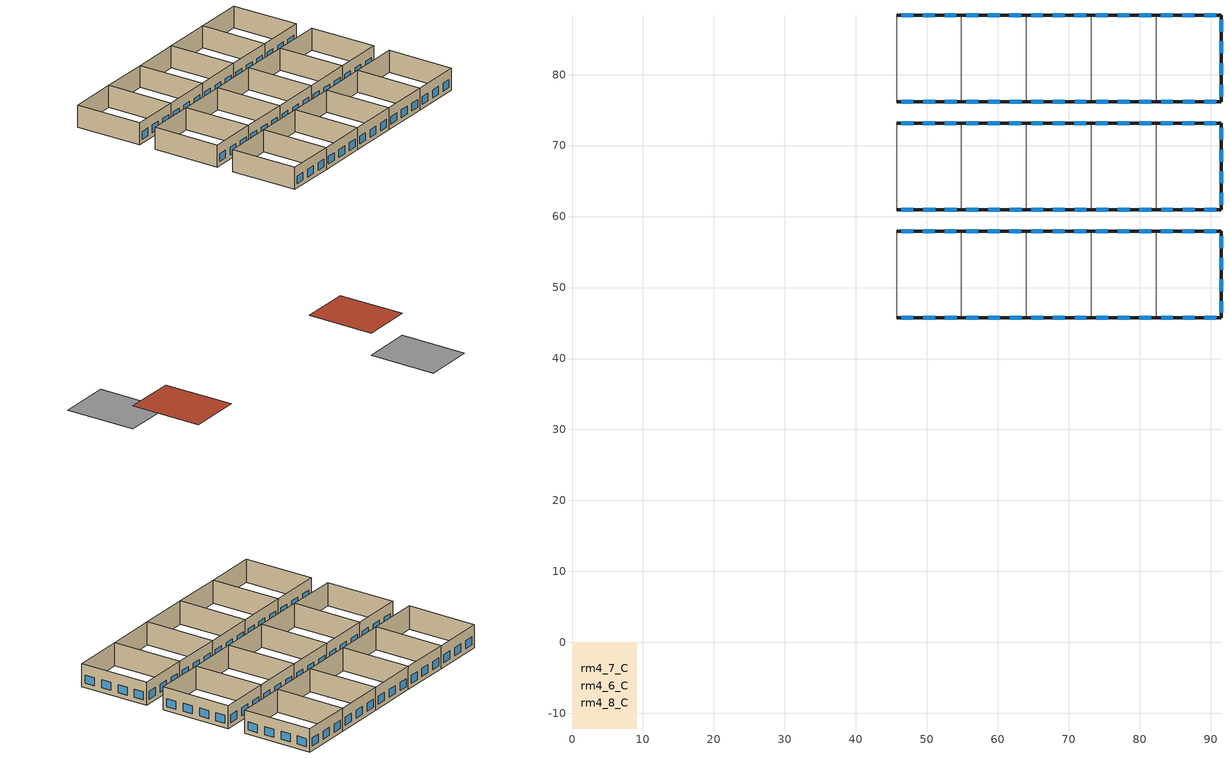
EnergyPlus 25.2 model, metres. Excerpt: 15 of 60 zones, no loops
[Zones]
rm4_6_C
 floor outside (SIMULATED_SL110): 0,-12.19 0,0 9.14,0 9.14,-12.19 z0
 wall outside (4_CONC_RADVA135): 54.86,57.91 45.72,57.91 / 45.72,45.72 54.86,45.72 z0:3.96
 wall to rm4_5_C (PARTITION115_rev): 45.72,57.91 45.72,45.72 z0:3.96
 wall to rm4_7_C (PARTITION115): 54.86,45.72 54.86,57.91 z0:3.96
 window (GT3): 54.16,57.91 52.49,57.91 / 51.12,57.91 49.44,57.91 / 48.07,57.91 46.39,57.91 / 46.42,45.72 48.1,45.72 / 49.47,45.72 51.15,45.72 / 52.52,45.72 54.19,45.72 z0.76:2.13
 roof outside (CONC_4_IN_NO96): 0,12.19 0,0 9.14,0 9.14,12.19 z3.96
rm4_7_C
 floor outside (SIMULATED_SL110): 0,-12.19 0,0 9.14,0 9.14,-12.19 z0
 wall outside (4_CONC_RADVA135): 64.01,57.91 54.86,57.91 / 54.86,45.72 64.01,45.72 z0:3.96
 wall to rm4_8_C (PARTITION115): 64.01,45.72 64.01,57.91 z0:3.96
 window (GT3): 63.31,57.91 61.63,57.91 / 60.26,57.91 58.58,57.91 / 57.21,57.91 55.53,57.91 / 55.56,45.72 57.24,45.72 / 58.61,45.72 60.29,45.72 / 61.66,45.72 63.34,45.72 z0.76:2.13
 roof outside (CONC_4_IN_NO96): 0,12.19 0,0 9.14,0 9.14,12.19 z3.96
rm4_8_C
 floor outside (SIMULATED_SL110): 0,-12.19 0,0 9.14,0 9.14,-12.19 z0
 wall outside (4_CONC_RADVA135): 73.15,57.91 64.01,57.91 / 64.01,45.72 73.15,45.72 z0:3.96
 wall to rm4_9_C (PARTITION115): 73.15,45.72 73.15,57.91 z0:3.96
 window (GT3): 72.45,57.91 70.78,57.91 / 69.4,57.91 67.73,57.91 / 66.36,57.91 64.68,57.91 / 64.71,45.72 66.39,45.72 / 67.76,45.72 69.43,45.72 / 70.81,45.72 72.48,45.72 z0.76:2.13
 roof outside (CONC_4_IN_NO96): 0,12.19 0,0 9.14,0 9.14,12.19 z3.96
rm4_9_C
 floor outside (SIMULATED_SL110): 0,-12.19 0,0 9.14,0 9.14,-12.19 z0
 wall outside (4_CONC_RADVA135): 82.3,57.91 73.15,57.91 / 73.15,45.72 82.3,45.72 z0:3.96
 wall to rm4_10_C (PARTITION115): 82.3,45.72 82.3,57.91 z0:3.96
 window (GT3): 81.59,57.91 79.92,57.91 / 78.55,57.91 76.87,57.91 / 75.5,57.91 73.82,57.91 / 73.85,45.72 75.53,45.72 / 76.9,45.72 78.58,45.72 / 79.95,45.72 81.62,45.72 z0.76:2.13
 roof outside (CONC_4_IN_NO96): 0,12.19 0,0 9.14,0 9.14,12.19 z3.96
rm4_10_C
 floor outside (SIMULATED_SL110): 0,-12.19 0,0 9.14,0 9.14,-12.19 z0
 wall outside (4_CONC_RADVA135): 82.3,45.72 91.44,45.72 91.44,57.91 82.3,57.91 z0:3.96
 window (GT3): 90.74,57.91 89.06,57.91 / 87.69,57.91 86.02,57.91 / 84.64,57.91 82.97,57.91 / 91.44,46.42 91.44,48.1 / 91.44,49.47 91.44,51.15 / 91.44,52.52 91.44,54.19 / 91.44,55.56 91.44,57.24 / 83,45.72 84.67,45.72 / 86.05,45.72 87.72,45.72 / 89.09,45.72 90.77,45.72 z0.76:2.13
 roof outside (CONC_4_IN_NO96): 0,12.19 0,0 9.14,0 9.14,12.19 z3.96
rm5_6_C
 floor outside (SIMULATED_SL110): 0,-12.19 0,0 9.14,0 9.14,-12.19 z0
 wall outside (4_CONC_RADVA135): 54.86,73.15 45.72,73.15 / 45.72,60.96 54.86,60.96 z0:3.96
 wall to rm5_5_C (PARTITION115_rev): 45.72,73.15 45.72,60.96 z0:3.96
 wall to rm5_7_C (PARTITION115): 54.86,60.96 54.86,73.15 z0:3.96
 window (GT3): 54.16,73.15 52.49,73.15 / 51.12,73.15 49.44,73.15 / 48.07,73.15 46.39,73.15 / 46.42,60.96 48.1,60.96 / 49.47,60.96 51.15,60.96 / 52.52,60.96 54.19,60.96 z0.76:2.13
 roof outside (CONC_4_IN_NO96): 0,12.19 0,0 9.14,0 9.14,12.19 z3.96
rm5_7_C
 floor outside (SIMULATED_SL110): 0,-12.19 0,0 9.14,0 9.14,-12.19 z0
 wall outside (4_CONC_RADVA135): 64.01,73.15 54.86,73.15 / 54.86,60.96 64.01,60.96 z0:3.96
 wall to rm5_8_C (PARTITION115): 64.01,60.96 64.01,73.15 z0:3.96
 window (GT3): 63.31,73.15 61.63,73.15 / 60.26,73.15 58.58,73.15 / 57.21,73.15 55.53,73.15 / 55.56,60.96 57.24,60.96 / 58.61,60.96 60.29,60.96 / 61.66,60.96 63.34,60.96 z0.76:2.13
 roof outside (CONC_4_IN_NO96): 0,12.19 0,0 9.14,0 9.14,12.19 z3.96
rm5_8_C
 floor outside (SIMULATED_SL110): 0,-12.19 0,0 9.14,0 9.14,-12.19 z0
 wall outside (4_CONC_RADVA135): 73.15,73.15 64.01,73.15 / 64.01,60.96 73.15,60.96 z0:3.96
 wall to rm5_9_C (PARTITION115): 73.15,60.96 73.15,73.15 z0:3.96
 window (GT3): 72.45,73.15 70.78,73.15 / 69.4,73.15 67.73,73.15 / 66.36,73.15 64.68,73.15 / 64.71,60.96 66.39,60.96 / 67.76,60.96 69.43,60.96 / 70.81,60.96 72.48,60.96 z0.76:2.13
 roof outside (CONC_4_IN_NO96): 0,12.19 0,0 9.14,0 9.14,12.19 z3.96
rm5_9_C
 floor outside (SIMULATED_SL110): 0,-12.19 0,0 9.14,0 9.14,-12.19 z0
 wall outside (4_CONC_RADVA135): 82.3,73.15 73.15,73.15 / 73.15,60.96 82.3,60.96 z0:3.96
 wall to rm5_10_C (PARTITION115): 82.3,60.96 82.3,73.15 z0:3.96
 window (GT3): 81.59,73.15 79.92,73.15 / 78.55,73.15 76.87,73.15 / 75.5,73.15 73.82,73.15 / 73.85,60.96 75.53,60.96 / 76.9,60.96 78.58,60.96 / 79.95,60.96 81.62,60.96 z0.76:2.13
 roof outside (CONC_4_IN_NO96): 0,12.19 0,0 9.14,0 9.14,12.19 z3.96
rm5_10_C
 floor outside (SIMULATED_SL110): 0,-12.19 0,0 9.14,0 9.14,-12.19 z0
 wall outside (4_CONC_RADVA135): 82.3,60.96 91.44,60.96 91.44,73.15 82.3,73.15 z0:3.96
 window (GT3): 90.74,73.15 89.06,73.15 / 87.69,73.15 86.02,73.15 / 84.64,73.15 82.97,73.15 / 91.44,61.66 91.44,63.34 / 91.44,64.71 91.44,66.39 / 91.44,67.76 91.44,69.43 / 91.44,70.81 91.44,72.48 / 83,60.96 84.67,60.96 / 86.05,60.96 87.72,60.96 / 89.09,60.96 90.77,60.96 z0.76:2.13
 roof outside (CONC_4_IN_NO96): 0,12.19 0,0 9.14,0 9.14,12.19 z3.96
rm6_6_C
 floor outside (SIMULATED_SL110): 0,-12.19 0,0 9.14,0 9.14,-12.19 z0
 wall outside (4_CONC_RADVA135): 54.86,88.39 45.72,88.39 / 45.72,76.2 54.86,76.2 z0:3.96
 wall to rm6_5_C (PARTITION115_rev): 45.72,88.39 45.72,76.2 z0:3.96
 wall to rm6_7_C (PARTITION115): 54.86,76.2 54.86,88.39 z0:3.96
 window (GT3): 54.16,88.39 52.49,88.39 / 51.12,88.39 49.44,88.39 / 48.07,88.39 46.39,88.39 / 46.42,76.2 48.1,76.2 / 49.47,76.2 51.15,76.2 / 52.52,76.2 54.19,76.2 z0.76:2.13
 roof outside (CONC_4_IN_NO96): 0,12.19 0,0 9.14,0 9.14,12.19 z3.96
rm6_7_C
 floor outside (SIMULATED_SL110): 0,-12.19 0,0 9.14,0 9.14,-12.19 z0
 wall outside (4_CONC_RADVA135): 64.01,88.39 54.86,88.39 / 54.86,76.2 64.01,76.2 z0:3.96
 wall to rm6_8_C (PARTITION115): 64.01,76.2 64.01,88.39 z0:3.96
 window (GT3): 63.31,88.39 61.63,88.39 / 60.26,88.39 58.58,88.39 / 57.21,88.39 55.53,88.39 / 55.56,76.2 57.24,76.2 / 58.61,76.2 60.29,76.2 / 61.66,76.2 63.34,76.2 z0.76:2.13
 roof outside (CONC_4_IN_NO96): 0,12.19 0,0 9.14,0 9.14,12.19 z3.96
rm6_8_C
 floor outside (SIMULATED_SL110): 0,-12.19 0,0 9.14,0 9.14,-12.19 z0
 wall outside (4_CONC_RADVA135): 73.15,88.39 64.01,88.39 / 64.01,76.2 73.15,76.2 z0:3.96
 wall to rm6_9_C (PARTITION115): 73.15,76.2 73.15,88.39 z0:3.96
 window (GT3): 72.45,88.39 70.78,88.39 / 69.4,88.39 67.73,88.39 / 66.36,88.39 64.68,88.39 / 64.71,76.2 66.39,76.2 / 67.76,76.2 69.43,76.2 / 70.81,76.2 72.48,76.2 z0.76:2.13
 roof outside (CONC_4_IN_NO96): 0,12.19 0,0 9.14,0 9.14,12.19 z3.96
rm6_9_C
 floor outside (SIMULATED_SL110): 0,-12.19 0,0 9.14,0 9.14,-12.19 z0
 wall outside (4_CONC_RADVA135): 82.3,88.39 73.15,88.39 / 73.15,76.2 82.3,76.2 z0:3.96
 wall to rm6_10_C (PARTITION115): 82.3,76.2 82.3,88.39 z0:3.96
 window (GT3): 81.59,88.39 79.92,88.39 / 78.55,88.39 76.87,88.39 / 75.5,88.39 73.82,88.39 / 73.85,76.2 75.53,76.2 / 76.9,76.2 78.58,76.2 / 79.95,76.2 81.62,76.2 z0.76:2.13
 roof outside (CONC_4_IN_NO96): 0,12.19 0,0 9.14,0 9.14,12.19 z3.96
rm6_10_C
 floor outside (SIMULATED_SL110): 0,-12.19 0,0 9.14,0 9.14,-12.19 z0
 wall outside (4_CONC_RADVA135): 82.3,76.2 91.44,76.2 91.44,88.39 82.3,88.39 z0:3.96
 window (GT3): 90.74,88.39 89.06,88.39 / 87.69,88.39 86.02,88.39 / 84.64,88.39 82.97,88.39 / 91.44,76.9 91.44,78.58 / 91.44,79.95 91.44,81.62 / 91.44,83 91.44,84.67 / 91.44,86.05 91.44,87.72 / 83,76.2 84.67,76.2 / 86.05,76.2 87.72,76.2 / 89.09,76.2 90.77,76.2 z0.76:2.13
 roof outside (CONC_4_IN_NO96): 0,12.19 0,0 9.14,0 9.14,12.19 z3.96
[Building]
Green Design Tools: North Axis {deg}=180.0017; Terrain=City; Loads Convergence Tolerance Value=0.04; Temperature Convergence Tolerance Value {deltaC}=0.4; Solar Distribution=FullExterior; Maximum Number of Warmup Days=25; Minimum Number of Warmup Days=6
[Site:Location]
CZ03RV2: Latitude {deg}=38.5; Longitude {deg}=-121.5; Time Zone {hr}=-8; Elevation {m}=15.24
[Site:GroundTemperature:BuildingSurface]
12.38889, 11.22224, 11.11112, 11.66668, 13.8889, 16.11112, 18.05557, 19.2778, 19.38892, 18.38889, 16.50002, 14.33334
[SizingPeriod:DesignDay] Humidity Condition Type=Wetbulb; Rain Indicator=No; Snow Indicator=No; Daylight Saving Time Indicator=No; Solar Model Indicator=ASHRAEClearSky; Sky Clearness=0
Name | Month | Day of Month | Day Type | Maximum Dry-Bulb Temperature {C} | Daily Dry-Bulb Temperature Range {deltaC} | Wetbulb or DewPoint at Maximum Dry-Bulb {C} | Barometric Pressure {Pa} | Wind Speed {m/s} | Wind Direction {deg}
CZ03RV2 Coldest Day from Weather File | 12 | 28 | WinterDesignDay | 15 | 13.3 | 8.9 | 102805.1 | 2.12 | 67
CZ03RV2 Hottest Day from Weather File | 9 | 29 | SummerDesignDay | 31.7 | 20.6 | 16.1 | 101351.8 | 5.06 | 87
[Material] Thermal Absorptance=0.9
Name | Roughness | Thickness {m} | Conductivity {W/m-K} | Density {kg/m3} | Specific Heat {J/kg-K} | Solar Absorptance | Visible Absorptance
CONC_4_IN_NO96__CC03_97 | MediumRough | 0.10159 | 1.310345 | 2242.584 | 836.7661 | 0.7
SIMULATED_SL110__IN05_111 | MediumRough | 0.245821 | 0.04324 | 9.611076 | 836.7661 | 0
SIMULATED_SL110__MAT357_112 | MediumRough | 0.4572 | 0.8648 | 1361.569 | 836.7661 | 0
SIMULATED_SL110__MAT356_113 | MediumRough | 0.3048 | 0.51888 | 1601.846 | 836.7661 | 0
PARTITION115__GP02_87 | MediumRough | 0.0158801 | 0.160161 | 800.923 | 836.7661 | 0.3
4_CONC_RADVA135__CC14_80 | MediumRough | 0.10159 | 1.801724 | 2242.584 | 836.7661 | 0.7
4_CONC_RADVA135__IN36_136 | MediumRough | 0.0762 | 0.034592 | 28.83323 | 1213.311 | 0.7
4_CONC_RADVA135__GP02_87 | MediumRough | 0.0158801 | 0.160161 | 800.923 | 836.7661 | 0.7
rm4_6_CFURN; rm4_7_CFURN; rm4_8_CFURN; rm4_9_CFURN; rm4_10_CFURN; rm5_6_CFURN; rm5_7_CFURN; rm5_8_CFURN; rm5_9_CFURN; rm5_10_CFURN; rm6_6_CFURN; rm6_7_CFURN; rm6_8_CFURN; rm6_9_CFURN; rm6_10_CFURN | Smooth | 0.00762 | 0.17296 | 640.7384 | 1255.149 | 0.7 | 0.7
[Construction]
CONC_4_IN_NO96: CONC_4_IN_NO96__CC03_97
SIMULATED_SL110: SIMULATED_SL110__IN05_111, SIMULATED_SL110__MAT357_112, SIMULATED_SL110__MAT356_113
PARTITION115; PARTITION115_rev: PARTITION115__GP02_87, PARTITION115__WMF00_116, PARTITION115__GP02_87
4_CONC_RADVA135: 4_CONC_RADVA135__CC14_80, 4_CONC_RADVA135__IN36_136, 4_CONC_RADVA135__GP02_87
GT3: BRONZE 6MM
rm4_6_CFURNCONS: rm4_6_CFURN
rm4_7_CFURNCONS: rm4_7_CFURN
rm4_8_CFURNCONS: rm4_8_CFURN
rm4_9_CFURNCONS: rm4_9_CFURN
rm4_10_CFURNCONS: rm4_10_CFURN
rm5_6_CFURNCONS: rm5_6_CFURN
rm5_7_CFURNCONS: rm5_7_CFURN
rm5_8_CFURNCONS: rm5_8_CFURN
rm5_9_CFURNCONS: rm5_9_CFURN
rm5_10_CFURNCONS: rm5_10_CFURN
rm6_6_CFURNCONS: rm6_6_CFURN
rm6_7_CFURNCONS: rm6_7_CFURN
rm6_8_CFURNCONS: rm6_8_CFURN
rm6_9_CFURNCONS: rm6_9_CFURN
rm6_10_CFURNCONS: rm6_10_CFURN
[Material:NoMass]
PARTITION115__WMF00_116: Roughness=MediumRough; Thermal Resistance {m2-K/W}=0.107499; Thermal Absorptance=0.9; Solar Absorptance=0.3
[WindowMaterial:Glazing]
BRONZE 6MM: Optical Data Type=SpectralAverage; Thickness {m}=.006; Solar Transmittance at Normal Incidence=.482; Front Side Solar Reflectance at Normal Incidence=.054; Back Side Solar Reflectance at Normal Incidence=.054; Visible Transmittance at Normal Incidence=.534; Front Side Visible Reflectance at Normal Incidence=.057; Back Side Visible Reflectance at Normal Incidence=.057; Infrared Transmittance at Normal Incidence=0; Front Side Infrared Hemispherical Emissivity=.84; Back Side Infrared Hemispherical Emissivity=.84; Conductivity {W/m-K}=.9
[WindowMaterial:Shade] Solar Transmittance=0.8; Solar Reflectance=0.19; Visible Transmittance=0.8; Visible Reflectance=0.19; Infrared Hemispherical Emissivity=0.001; Infrared Transmittance=0.99; Thickness {m}=0.001; Conductivity {W/m-K}=10000; Shade to Glass Distance {m}=0.001; Top Opening Multiplier=0; Bottom Opening Multiplier=0; Left-Side Opening Multiplier=0; Right-Side Opening Multiplier=0; Airflow Permeability=0.8
Window1001WSM; Window2082WSM; Window2083WSM; Window1003WSM; Window2084WSM; Window2085WSM; Window1004WSM; Window2086WSM; Window2087WSM; Window2088WSM; Window1006WSM; Window2089WSM; Window2090WSM; Window1007WSM; Window2091WSM; Window2092WSM; Window1008WSM; Window2093WSM; Window2094WSM; Window1009WSM; Window2095WSM; Window2096WSM; Window1010WSM; Window2097WSM; Window2098WSM; Window1011WSM; Window2099WSM; Window2100WSM; Window1012WSM; Window2101WSM; Window2102WSM; Window1013WSM; Window2103WSM; Window2104WSM; Window1014WSM; Window2105WSM; Window2106WSM; Window1015WSM; Window2107WSM; Window2108WSM; Window1016WSM; Window2109WSM; Window2110WSM; Window1017WSM; Window2111WSM; Window2112WSM; Window1018WSM; Window2113WSM; Window2114WSM; Window1005WSM; Window2115WSM; Window2116WSM; Window1019WSM; Window2117WSM; Window2118WSM; Window1020WSM; Window2119WSM; Window2120WSM; Window1021WSM; Window2121WSM; Window2122WSM; Window1022WSM; Window2123WSM; Window2124WSM; Window2125WSM; Window1023WSM; Window2126WSM; Window2127WSM; Window1024WSM; Window2128WSM; Window2129WSM; Window1025WSM; Window2130WSM; Window2131WSM; Window1026WSM; Window2132WSM; Window2133WSM; Window2134WSM; Window1027WSM; Window2135WSM; Window2136WSM; Window1028WSM; Window2137WSM; Window2138WSM; Window1029WSM; Window2139WSM; Window2140WSM; Window1030WSM; Window2141WSM; Window2142WSM; Window1031WSM; Window2143WSM; Window2144WSM; Window1032WSM; Window2145WSM; Window2146WSM; Window1033WSM; Window2147WSM; Window2148WSM; Window1034WSM; Window2149WSM; Window2150WSM; Window1035WSM; Window2151WSM; Window2152WSM; Window1036WSM; Window2153WSM; Window2154WSM; Window1037WSM; Window2155WSM; Window2156WSM; Window1038WSM; Window2157WSM; Window2158WSM; Window1039WSM; Window2159WSM; Window2160WSM; Window1040WSM; Window2161WSM; Window2162WSM; Window1041WSM; Window2163WSM; Window2164WSM; Window1042WSM; Window2165WSM; Window2166WSM; Window1043WSM; Window2167WSM; Window2168WSM; Window1044WSM; Window2169WSM; Window2170WSM; Window2171WSM; Window1045WSM; Window2172WSM; Window2173WSM; Window1046WSM; Window2174WSM; Window2175WSM; Window1047WSM; Window2176WSM; Window2177WSM; Window1048WSM; Window2178WSM; Window2179WSM; Window2180WSM; Window1049WSM; Window2181WSM; Window2182WSM; Window1050WSM; Window2183WSM; Window2184WSM; Window1051WSM; Window2185WSM; Window2186WSM; Window1052WSM; Window2187WSM; Window2188WSM; Window1053WSM; Window2189WSM; Window2190WSM; Window1054WSM; Window2191WSM; Window2192WSM; Window1055WSM; Window2193WSM; Window2194WSM; Window1056WSM; Window2195WSM; Window2196WSM; Window1057WSM; Window2197WSM; Window2198WSM; Window1058WSM; Window2199WSM; Window2200WSM; Window1059WSM; Window2201WSM; Window2202WSM; Window1060WSM; Window2203WSM; Window2204WSM; Window1061WSM; Window2205WSM; Window2206WSM; Window1062WSM; Window2207WSM; Window2208WSM; Window1063WSM; Window2209WSM; Window2210WSM; Window1064WSM; Window2211WSM; Window2212WSM; Window1065WSM; Window2213WSM; Window2214WSM; Window1066WSM; Window2215WSM; Window2216WSM; Window2217WSM; Window1067WSM; Window2218WSM; Window2219WSM; Window1068WSM; Window2220WSM; Window2221WSM; Window1069WSM; Window2222WSM; Window2223WSM; Window1070WSM; Window2224WSM; Window2225WSM; Window2226WSM; Window1071WSM; Window2227WSM; Window2228WSM; Window1072WSM; Window2229WSM; Window2230WSM; Window1073WSM; Window2231WSM; Window2232WSM; Window1074WSM; Window2233WSM; Window2234WSM; Window1075WSM; Window2235WSM; Window2236WSM; Window1076WSM; Window2237WSM; Window2238WSM; Window1077WSM; Window2239WSM; Window2240WSM; Window1078WSM; Window2241WSM; Window2242WSM; Window1079WSM; Window2243WSM; Window2244WSM; Window1080WSM; Window2245WSM; Window2246WSM; Window1081WSM; Window2247WSM; Window2248WSM; Window1082WSM; Window2249WSM; Window2250WSM; Window1083WSM; Window2251WSM; Window2252WSM; Window1084WSM; Window2253WSM; Window2254WSM; Window1085WSM; Window2255WSM; Window2256WSM; Window1086WSM; Window2257WSM; Window2258WSM; Window1087WSM; Window2259WSM; Window2260WSM; Window1088WSM; Window2261WSM; Window2262WSM; Window2263WSM; Window1089WSM; Window2264WSM; Window2265WSM; Window1090WSM; Window2266WSM; Window2267WSM; Window1091WSM; Window2268WSM; Window2269WSM; Window1092WSM; Window2270WSM; Window2271WSM; Window2272WSM; Window1093WSM; Window2273WSM; Window2274WSM; Window1094WSM; Window2275WSM; Window2276WSM; Window1095WSM; Window2277WSM; Window2278WSM; Window1096WSM; Window2279WSM; Window2280WSM; Window1097WSM; Window2281WSM; Window2282WSM; Window1098WSM; Window2283WSM; Window2284WSM; Window1099WSM; Window2285WSM; Window2286WSM; Window1100WSM; Window2287WSM; Window2288WSM; Window1101WSM; Window2289WSM; Window2290WSM; Window1102WSM; Window2291WSM; Window2292WSM; Window1103WSM; Window2293WSM; Window2294WSM; Window1104WSM; Window2295WSM; Window2296WSM; Window1105WSM; Window2297WSM; Window2298WSM; Window1106WSM; Window2299WSM; Window2300WSM; Window1107WSM; Window2301WSM; Window2302WSM; Window1108WSM; Window2303WSM; Window2304WSM; Window1109WSM; Window2305WSM; Window2306WSM; Window1110WSM; Window2307WSM; Window2308WSM; Window2309WSM; Window1111WSM; Window2310WSM; Window2311WSM; Window1112WSM; Window2312WSM; Window2313WSM; Window1113WSM; Window2314WSM; Window2315WSM; Window1114WSM; Window2316WSM; Window2317WSM; Window2318WSM; Window1115WSM; Window2319WSM; Window2320WSM; Window1116WSM; Window2321WSM; Window2322WSM; Window1117WSM; Window2323WSM; Window2324WSM; Window1118WSM; Window2325WSM; Window2326WSM; Window1119WSM; Window2327WSM; Window2328WSM; Window1120WSM; Window2329WSM; Window2330WSM; Window1121WSM; Window2331WSM; Window2332WSM; Window1122WSM; Window2333WSM; Window2334WSM; Window1123WSM; Window2335WSM; Window2336WSM; Window1124WSM; Window2337WSM; Window2338WSM; Window1125WSM; Window2339WSM; Window2340WSM; Window1126WSM; Window2341WSM; Window2342WSM; Window1127WSM; Window2343WSM; Window2344WSM; Window1128WSM; Window2345WSM; Window2346WSM; Window1129WSM; Window2347WSM; Window2348WSM; Window1130WSM; Window2349WSM; Window2350WSM; Window1131WSM; Window2351WSM; Window2352WSM; Window1132WSM; Window2353WSM; Window2354WSM; Window2355WSM; Window1133WSM; Window2356WSM; Window2357WSM
[WindowProperty:ShadingControl] Shading Type=InteriorShade; Shading Control Type=AlwaysOn; Setpoint {W/m2, W or deg C}=10.9383; Shading Control Is Scheduled=NO; Glare Control Is Active=NO
Name | Shading Device Material
Window1001WSC | Window1001WSM
Window2082WSC | Window2082WSM
Window2083WSC | Window2083WSM
Window1003WSC | Window1003WSM
Window2084WSC | Window2084WSM
Window2085WSC | Window2085WSM
Window1004WSC | Window1004WSM
Window2086WSC | Window2086WSM
Window2087WSC | Window2087WSM
Window2088WSC | Window2088WSM
Window1006WSC | Window1006WSM
Window2089WSC | Window2089WSM
Window2090WSC | Window2090WSM
Window1007WSC | Window1007WSM
Window2091WSC | Window2091WSM
Window2092WSC | Window2092WSM
Window1008WSC | Window1008WSM
Window2093WSC | Window2093WSM
Window2094WSC | Window2094WSM
Window1009WSC | Window1009WSM
Window2095WSC | Window2095WSM
Window2096WSC | Window2096WSM
Window1010WSC | Window1010WSM
Window2097WSC | Window2097WSM
Window2098WSC | Window2098WSM
Window1011WSC | Window1011WSM
Window2099WSC | Window2099WSM
Window2100WSC | Window2100WSM
Window1012WSC | Window1012WSM
Window2101WSC | Window2101WSM
Window2102WSC | Window2102WSM
Window1013WSC | Window1013WSM
Window2103WSC | Window2103WSM
Window2104WSC | Window2104WSM
Window1014WSC | Window1014WSM
Window2105WSC | Window2105WSM
Window2106WSC | Window2106WSM
Window1015WSC | Window1015WSM
Window2107WSC | Window2107WSM
Window2108WSC | Window2108WSM
Window1016WSC | Window1016WSM
Window2109WSC | Window2109WSM
Window2110WSC | Window2110WSM
Window1017WSC | Window1017WSM
Window2111WSC | Window2111WSM
Window2112WSC | Window2112WSM
Window1018WSC | Window1018WSM
Window2113WSC | Window2113WSM
Window2114WSC | Window2114WSM
Window1005WSC | Window1005WSM
Window2115WSC | Window2115WSM
Window2116WSC | Window2116WSM
Window1019WSC | Window1019WSM
Window2117WSC | Window2117WSM
Window2118WSC | Window2118WSM
Window1020WSC | Window1020WSM
Window2119WSC | Window2119WSM
Window2120WSC | Window2120WSM
Window1021WSC | Window1021WSM
Window2121WSC | Window2121WSM
Window2122WSC | Window2122WSM
Window1022WSC | Window1022WSM
Window2123WSC | Window2123WSM
Window2124WSC | Window2124WSM
Window2125WSC | Window2125WSM
Window1023WSC | Window1023WSM
Window2126WSC | Window2126WSM
Window2127WSC | Window2127WSM
Window1024WSC | Window1024WSM
Window2128WSC | Window2128WSM
Window2129WSC | Window2129WSM
Window1025WSC | Window1025WSM
Window2130WSC | Window2130WSM
Window2131WSC | Window2131WSM
Window1026WSC | Window1026WSM
Window2132WSC | Window2132WSM
Window2133WSC | Window2133WSM
Window2134WSC | Window2134WSM
Window1027WSC | Window1027WSM
Window2135WSC | Window2135WSM
Window2136WSC | Window2136WSM
Window1028WSC | Window1028WSM
Window2137WSC | Window2137WSM
Window2138WSC | Window2138WSM
Window1029WSC | Window1029WSM
Window2139WSC | Window2139WSM
Window2140WSC | Window2140WSM
Window1030WSC | Window1030WSM
Window2141WSC | Window2141WSM
Window2142WSC | Window2142WSM
Window1031WSC | Window1031WSM
Window2143WSC | Window2143WSM
Window2144WSC | Window2144WSM
Window1032WSC | Window1032WSM
Window2145WSC | Window2145WSM
Window2146WSC | Window2146WSM
Window1033WSC | Window1033WSM
Window2147WSC | Window2147WSM
Window2148WSC | Window2148WSM
Window1034WSC | Window1034WSM
Window2149WSC | Window2149WSM
Window2150WSC | Window2150WSM
Window1035WSC | Window1035WSM
Window2151WSC | Window2151WSM
Window2152WSC | Window2152WSM
Window1036WSC | Window1036WSM
Window2153WSC | Window2153WSM
Window2154WSC | Window2154WSM
Window1037WSC | Window1037WSM
Window2155WSC | Window2155WSM
Window2156WSC | Window2156WSM
Window1038WSC | Window1038WSM
Window2157WSC | Window2157WSM
Window2158WSC | Window2158WSM
Window1039WSC | Window1039WSM
Window2159WSC | Window2159WSM
Window2160WSC | Window2160WSM
Window1040WSC | Window1040WSM
Window2161WSC | Window2161WSM
Window2162WSC | Window2162WSM
Window1041WSC | Window1041WSM
Window2163WSC | Window2163WSM
Window2164WSC | Window2164WSM
Window1042WSC | Window1042WSM
Window2165WSC | Window2165WSM
Window2166WSC | Window2166WSM
Window1043WSC | Window1043WSM
Window2167WSC | Window2167WSM
Window2168WSC | Window2168WSM
Window1044WSC | Window1044WSM
Window2169WSC | Window2169WSM
Window2170WSC | Window2170WSM
Window2171WSC | Window2171WSM
Window1045WSC | Window1045WSM
Window2172WSC | Window2172WSM
Window2173WSC | Window2173WSM
Window1046WSC | Window1046WSM
Window2174WSC | Window2174WSM
Window2175WSC | Window2175WSM
Window1047WSC | Window1047WSM
Window2176WSC | Window2176WSM
Window2177WSC | Window2177WSM
Window1048WSC | Window1048WSM
Window2178WSC | Window2178WSM
Window2179WSC | Window2179WSM
Window2180WSC | Window2180WSM
Window1049WSC | Window1049WSM
Window2181WSC | Window2181WSM
Window2182WSC | Window2182WSM
Window1050WSC | Window1050WSM
Window2183WSC | Window2183WSM
Window2184WSC | Window2184WSM
Window1051WSC | Window1051WSM
Window2185WSC | Window2185WSM
Window2186WSC | Window2186WSM
Window1052WSC | Window1052WSM
Window2187WSC | Window2187WSM
Window2188WSC | Window2188WSM
Window1053WSC | Window1053WSM
Window2189WSC | Window2189WSM
Window2190WSC | Window2190WSM
Window1054WSC | Window1054WSM
Window2191WSC | Window2191WSM
Window2192WSC | Window2192WSM
Window1055WSC | Window1055WSM
Window2193WSC | Window2193WSM
Window2194WSC | Window2194WSM
Window1056WSC | Window1056WSM
Window2195WSC | Window2195WSM
Window2196WSC | Window2196WSM
Window1057WSC | Window1057WSM
Window2197WSC | Window2197WSM
Window2198WSC | Window2198WSM
Window1058WSC | Window1058WSM
Window2199WSC | Window2199WSM
Window2200WSC | Window2200WSM
Window1059WSC | Window1059WSM
Window2201WSC | Window2201WSM
Window2202WSC | Window2202WSM
Window1060WSC | Window1060WSM
Window2203WSC | Window2203WSM
Window2204WSC | Window2204WSM
Window1061WSC | Window1061WSM
Window2205WSC | Window2205WSM
Window2206WSC | Window2206WSM
Window1062WSC | Window1062WSM
Window2207WSC | Window2207WSM
Window2208WSC | Window2208WSM
Window1063WSC | Window1063WSM
Window2209WSC | Window2209WSM
Window2210WSC | Window2210WSM
Window1064WSC | Window1064WSM
Window2211WSC | Window2211WSM
Window2212WSC | Window2212WSM
Window1065WSC | Window1065WSM
Window2213WSC | Window2213WSM
Window2214WSC | Window2214WSM
Window1066WSC | Window1066WSM
Window2215WSC | Window2215WSM
Window2216WSC | Window2216WSM
Window2217WSC | Window2217WSM
Window1067WSC | Window1067WSM
Window2218WSC | Window2218WSM
Window2219WSC | Window2219WSM
Window1068WSC | Window1068WSM
Window2220WSC | Window2220WSM
Window2221WSC | Window2221WSM
Window1069WSC | Window1069WSM
Window2222WSC | Window2222WSM
Window2223WSC | Window2223WSM
Window1070WSC | Window1070WSM
Window2224WSC | Window2224WSM
Window2225WSC | Window2225WSM
Window2226WSC | Window2226WSM
Window1071WSC | Window1071WSM
Window2227WSC | Window2227WSM
Window2228WSC | Window2228WSM
Window1072WSC | Window1072WSM
Window2229WSC | Window2229WSM
Window2230WSC | Window2230WSM
Window1073WSC | Window1073WSM
Window2231WSC | Window2231WSM
Window2232WSC | Window2232WSM
Window1074WSC | Window1074WSM
Window2233WSC | Window2233WSM
Window2234WSC | Window2234WSM
Window1075WSC | Window1075WSM
Window2235WSC | Window2235WSM
Window2236WSC | Window2236WSM
Window1076WSC | Window1076WSM
Window2237WSC | Window2237WSM
Window2238WSC | Window2238WSM
Window1077WSC | Window1077WSM
Window2239WSC | Window2239WSM
Window2240WSC | Window2240WSM
Window1078WSC | Window1078WSM
Window2241WSC | Window2241WSM
Window2242WSC | Window2242WSM
Window1079WSC | Window1079WSM
Window2243WSC | Window2243WSM
Window2244WSC | Window2244WSM
Window1080WSC | Window1080WSM
Window2245WSC | Window2245WSM
Window2246WSC | Window2246WSM
Window1081WSC | Window1081WSM
Window2247WSC | Window2247WSM
Window2248WSC | Window2248WSM
Window1082WSC | Window1082WSM
Window2249WSC | Window2249WSM
Window2250WSC | Window2250WSM
Window1083WSC | Window1083WSM
Window2251WSC | Window2251WSM
Window2252WSC | Window2252WSM
Window1084WSC | Window1084WSM
Window2253WSC | Window2253WSM
Window2254WSC | Window2254WSM
Window1085WSC | Window1085WSM
Window2255WSC | Window2255WSM
Window2256WSC | Window2256WSM
Window1086WSC | Window1086WSM
Window2257WSC | Window2257WSM
Window2258WSC | Window2258WSM
Window1087WSC | Window1087WSM
Window2259WSC | Window2259WSM
Window2260WSC | Window2260WSM
Window1088WSC | Window1088WSM
Window2261WSC | Window2261WSM
Window2262WSC | Window2262WSM
Window2263WSC | Window2263WSM
Window1089WSC | Window1089WSM
Window2264WSC | Window2264WSM
Window2265WSC | Window2265WSM
Window1090WSC | Window1090WSM
Window2266WSC | Window2266WSM
Window2267WSC | Window2267WSM
Window1091WSC | Window1091WSM
Window2268WSC | Window2268WSM
Window2269WSC | Window2269WSM
Window1092WSC | Window1092WSM
Window2270WSC | Window2270WSM
Window2271WSC | Window2271WSM
Window2272WSC | Window2272WSM
Window1093WSC | Window1093WSM
Window2273WSC | Window2273WSM
Window2274WSC | Window2274WSM
Window1094WSC | Window1094WSM
Window2275WSC | Window2275WSM
Window2276WSC | Window2276WSM
Window1095WSC | Window1095WSM
Window2277WSC | Window2277WSM
Window2278WSC | Window2278WSM
Window1096WSC | Window1096WSM
Window2279WSC | Window2279WSM
Window2280WSC | Window2280WSM
Window1097WSC | Window1097WSM
Window2281WSC | Window2281WSM
Window2282WSC | Window2282WSM
Window1098WSC | Window1098WSM
Window2283WSC | Window2283WSM
Window2284WSC | Window2284WSM
Window1099WSC | Window1099WSM
Window2285WSC | Window2285WSM
Window2286WSC | Window2286WSM
Window1100WSC | Window1100WSM
Window2287WSC | Window2287WSM
Window2288WSC | Window2288WSM
Window1101WSC | Window1101WSM
Window2289WSC | Window2289WSM
Window2290WSC | Window2290WSM
Window1102WSC | Window1102WSM
Window2291WSC | Window2291WSM
Window2292WSC | Window2292WSM
Window1103WSC | Window1103WSM
Window2293WSC | Window2293WSM
Window2294WSC | Window2294WSM
Window1104WSC | Window1104WSM
Window2295WSC | Window2295WSM
Window2296WSC | Window2296WSM
Window1105WSC | Window1105WSM
Window2297WSC | Window2297WSM
Window2298WSC | Window2298WSM
Window1106WSC | Window1106WSM
Window2299WSC | Window2299WSM
Window2300WSC | Window2300WSM
Window1107WSC | Window1107WSM
Window2301WSC | Window2301WSM
Window2302WSC | Window2302WSM
Window1108WSC | Window1108WSM
Window2303WSC | Window2303WSM
Window2304WSC | Window2304WSM
Window1109WSC | Window1109WSM
Window2305WSC | Window2305WSM
Window2306WSC | Window2306WSM
Window1110WSC | Window1110WSM
Window2307WSC | Window2307WSM
Window2308WSC | Window2308WSM
Window2309WSC | Window2309WSM
Window1111WSC | Window1111WSM
Window2310WSC | Window2310WSM
Window2311WSC | Window2311WSM
Window1112WSC | Window1112WSM
Window2312WSC | Window2312WSM
Window2313WSC | Window2313WSM
Window1113WSC | Window1113WSM
Window2314WSC | Window2314WSM
Window2315WSC | Window2315WSM
Window1114WSC | Window1114WSM
Window2316WSC | Window2316WSM
Window2317WSC | Window2317WSM
Window2318WSC | Window2318WSM
Window1115WSC | Window1115WSM
Window2319WSC | Window2319WSM
Window2320WSC | Window2320WSM
Window1116WSC | Window1116WSM
Window2321WSC | Window2321WSM
Window2322WSC | Window2322WSM
Window1117WSC | Window1117WSM
Window2323WSC | Window2323WSM
Window2324WSC | Window2324WSM
Window1118WSC | Window1118WSM
Window2325WSC | Window2325WSM
Window2326WSC | Window2326WSM
Window1119WSC | Window1119WSM
Window2327WSC | Window2327WSM
Window2328WSC | Window2328WSM
Window1120WSC | Window1120WSM
Window2329WSC | Window2329WSM
Window2330WSC | Window2330WSM
Window1121WSC | Window1121WSM
Window2331WSC | Window2331WSM
Window2332WSC | Window2332WSM
Window1122WSC | Window1122WSM
Window2333WSC | Window2333WSM
Window2334WSC | Window2334WSM
Window1123WSC | Window1123WSM
Window2335WSC | Window2335WSM
Window2336WSC | Window2336WSM
Window1124WSC | Window1124WSM
Window2337WSC | Window2337WSM
Window2338WSC | Window2338WSM
Window1125WSC | Window1125WSM
Window2339WSC | Window2339WSM
Window2340WSC | Window2340WSM
Window1126WSC | Window1126WSM
Window2341WSC | Window2341WSM
Window2342WSC | Window2342WSM
Window1127WSC | Window1127WSM
Window2343WSC | Window2343WSM
Window2344WSC | Window2344WSM
Window1128WSC | Window1128WSM
Window2345WSC | Window2345WSM
Window2346WSC | Window2346WSM
Window1129WSC | Window1129WSM
Window2347WSC | Window2347WSM
Window2348WSC | Window2348WSM
Window1130WSC | Window1130WSM
Window2349WSC | Window2349WSM
Window2350WSC | Window2350WSM
Window1131WSC | Window1131WSM
Window2351WSC | Window2351WSM
Window2352WSC | Window2352WSM
Window1132WSC | Window1132WSM
Window2353WSC | Window2353WSM
Window2354WSC | Window2354WSM
Window2355WSC | Window2355WSM
Window1133WSC | Window1133WSM
Window2356WSC | Window2356WSM
Window2357WSC | Window2357WSM
[Zone] Type=1; Multiplier=1; Ceiling Height {m}=3.9624; Volume {m3}=441.7421
rm4_6_C; rm4_7_C; rm4_8_C; rm4_9_C; rm4_10_C; rm5_6_C; rm5_7_C; rm5_8_C; rm5_9_C; rm5_10_C; rm6_6_C; rm6_7_C; rm6_8_C; rm6_9_C; rm6_10_C
[People] Number of People Schedule=OffOcc; Number of People Calculation Method=People; Number of People=4.363636; Fraction Radiant=0.3
Name | Zone or ZoneList | Activity Level Schedule
rm4_6_C_PEOPLE | rm4_6_C | rm4_6_CActSched
rm4_7_C_PEOPLE | rm4_7_C | rm4_7_CActSched
rm4_8_C_PEOPLE | rm4_8_C | rm4_8_CActSched
rm4_9_C_PEOPLE | rm4_9_C | rm4_9_CActSched
rm4_10_C_PEOPLE | rm4_10_C | rm4_10_CActSched
rm5_6_C_PEOPLE | rm5_6_C | rm5_6_CActSched
rm5_7_C_PEOPLE | rm5_7_C | rm5_7_CActSched
rm5_8_C_PEOPLE | rm5_8_C | rm5_8_CActSched
rm5_9_C_PEOPLE | rm5_9_C | rm5_9_CActSched
rm5_10_C_PEOPLE | rm5_10_C | rm5_10_CActSched
rm6_6_C_PEOPLE | rm6_6_C | rm6_6_CActSched
rm6_7_C_PEOPLE | rm6_7_C | rm6_7_CActSched
rm6_8_C_PEOPLE | rm6_8_C | rm6_8_CActSched
rm6_9_C_PEOPLE | rm6_9_C | rm6_9_CActSched
rm6_10_C_PEOPLE | rm6_10_C | rm6_10_CActSched
[Lights] Schedule=OffLgt; Design Level Calculation Method=LightingLevel; Lighting Level {W}=2400; Return Air Fraction=0; Fraction Radiant=0.59; Fraction Visible=0.1; Fraction Replaceable=0
Name | Zone or ZoneList
rm4_6_C_LIGHTS | rm4_6_C
rm4_7_C_LIGHTS | rm4_7_C
rm4_8_C_LIGHTS | rm4_8_C
rm4_9_C_LIGHTS | rm4_9_C
rm4_10_C_LIGHTS | rm4_10_C
rm5_6_C_LIGHTS | rm5_6_C
rm5_7_C_LIGHTS | rm5_7_C
rm5_8_C_LIGHTS | rm5_8_C
rm5_9_C_LIGHTS | rm5_9_C
rm5_10_C_LIGHTS | rm5_10_C
rm6_6_C_LIGHTS | rm6_6_C
rm6_7_C_LIGHTS | rm6_7_C
rm6_8_C_LIGHTS | rm6_8_C
rm6_9_C_LIGHTS | rm6_9_C
rm6_10_C_LIGHTS | rm6_10_C
[ElectricEquipment] Schedule=OffLgt; Design Level Calculation Method=EquipmentLevel; Design Level {W}=900.0001; Fraction Latent=0; Fraction Radiant=0.7; Fraction Lost=0
Name | Zone or ZoneList
rm4_6_C_EQUIP | rm4_6_C
rm4_7_C_EQUIP | rm4_7_C
rm4_8_C_EQUIP | rm4_8_C
rm4_9_C_EQUIP | rm4_9_C
rm4_10_C_EQUIP | rm4_10_C
rm5_6_C_EQUIP | rm5_6_C
rm5_7_C_EQUIP | rm5_7_C
rm5_8_C_EQUIP | rm5_8_C
rm5_9_C_EQUIP | rm5_9_C
rm5_10_C_EQUIP | rm5_10_C
rm6_6_C_EQUIP | rm6_6_C
rm6_7_C_EQUIP | rm6_7_C
rm6_8_C_EQUIP | rm6_8_C
rm6_9_C_EQUIP | rm6_9_C
rm6_10_C_EQUIP | rm6_10_C
[ZoneInfiltration:DesignFlowRate] Schedule=OffInf; Design Flow Rate Calculation Method=Flow/Zone; Design Flow Rate {m3/s}=0.0173681; Constant Term Coefficient=0; Temperature Term Coefficient=0; Velocity Term Coefficient=0.224; Velocity Squared Term Coefficient=0
Name | Zone or ZoneList
rm4_6_C_INFILT | rm4_6_C
rm4_7_C_INFILT | rm4_7_C
rm4_8_C_INFILT | rm4_8_C
rm4_9_C_INFILT | rm4_9_C
rm4_10_C_INFILT | rm4_10_C
rm5_6_C_INFILT | rm5_6_C
rm5_7_C_INFILT | rm5_7_C
rm5_8_C_INFILT | rm5_8_C
rm5_9_C_INFILT | rm5_9_C
rm5_10_C_INFILT | rm5_10_C
rm6_6_C_INFILT | rm6_6_C
rm6_7_C_INFILT | rm6_7_C
rm6_8_C_INFILT | rm6_8_C
rm6_9_C_INFILT | rm6_9_C
rm6_10_C_INFILT | rm6_10_C
[InternalMass] Surface Area {m2}=111.4836
Name | Construction | Zone
rm4_6_CFURNMASS | rm4_6_CFURNCONS | rm4_6_C
rm4_7_CFURNMASS | rm4_7_CFURNCONS | rm4_7_C
rm4_8_CFURNMASS | rm4_8_CFURNCONS | rm4_8_C
rm4_9_CFURNMASS | rm4_9_CFURNCONS | rm4_9_C
rm4_10_CFURNMASS | rm4_10_CFURNCONS | rm4_10_C
rm5_6_CFURNMASS | rm5_6_CFURNCONS | rm5_6_C
rm5_7_CFURNMASS | rm5_7_CFURNCONS | rm5_7_C
rm5_8_CFURNMASS | rm5_8_CFURNCONS | rm5_8_C
rm5_9_CFURNMASS | rm5_9_CFURNCONS | rm5_9_C
rm5_10_CFURNMASS | rm5_10_CFURNCONS | rm5_10_C
rm6_6_CFURNMASS | rm6_6_CFURNCONS | rm6_6_C
rm6_7_CFURNMASS | rm6_7_CFURNCONS | rm6_7_C
rm6_8_CFURNMASS | rm6_8_CFURNCONS | rm6_8_C
rm6_9_CFURNMASS | rm6_9_CFURNCONS | rm6_9_C
rm6_10_CFURNMASS | rm6_10_CFURNCONS | rm6_10_C
[Schedule:Compact]
OffOcc: Through: 12/31, For: Sundays Holidays, Until:  6:00, 0, Until: 18:00, 0.05, Until: 24:00, 0, For: Weekdays WinterDesignDay SummerDesignDay, Until:  6:00, 0, Until:  7:00, 0.1, Until:  8:00, 0.2, Until: 12:00, 0.95, Until: 13:00, 0.5, Until: 17:00, 0.95, Until: 18:00, 0.3, Until: 22:00, 0.1, Until: 24:00, 0.05, For: Saturdays, Until:  6:00, 0, Until:  8:00, 0.1, Until: 12:00, 0.3, Until: 17:00, 0.1, Until: 19:00, 0.05, Until: 24:00, 0
OffLgt: Through: 12/31, For: Sundays Holidays, Until: 24:00, 0.05, For: Weekdays WinterDesignDay SummerDesignDay, Until:  5:00, 0.05, Until:  7:00, 0.1, Until:  8:00, 0.3, Until: 12:00, 0.9, Until: 13:00, 0.8, Until: 17:00, 0.9, Until: 18:00, 0.5, Until: 20:00, 0.3, Until: 22:00, 0.2, Until: 23:00, 0.1, Until: 24:00, 0.05, For: Saturdays, Until:  6:00, 0.05, Until:  8:00, 0.1, Until: 12:00, 0.3, Until: 17:00, 0.15, Until: 24:00, 0.05
OffInf: Through: 12/31, For: Sundays Holidays, Until: 24:00, 1, For: Weekdays WinterDesignDay SummerDesignDay, Until:  6:00, 1, Until: 22:00, 0, Until: 24:00, 1, For: Saturdays, Until:  6:00, 1, Until: 18:00, 0, Until: 24:00, 1
rm4_6_CActSched; rm4_7_CActSched; rm4_8_CActSched; rm4_9_CActSched; rm4_10_CActSched; rm5_6_CActSched; rm5_7_CActSched; rm5_8_CActSched; rm5_9_CActSched; rm5_10_CActSched; rm6_6_CActSched; rm6_7_CActSched; rm6_8_CActSched; rm6_9_CActSched; rm6_10_CActSched: Through: 12/31, For: AllDays, Until: 24:00, 123.06
